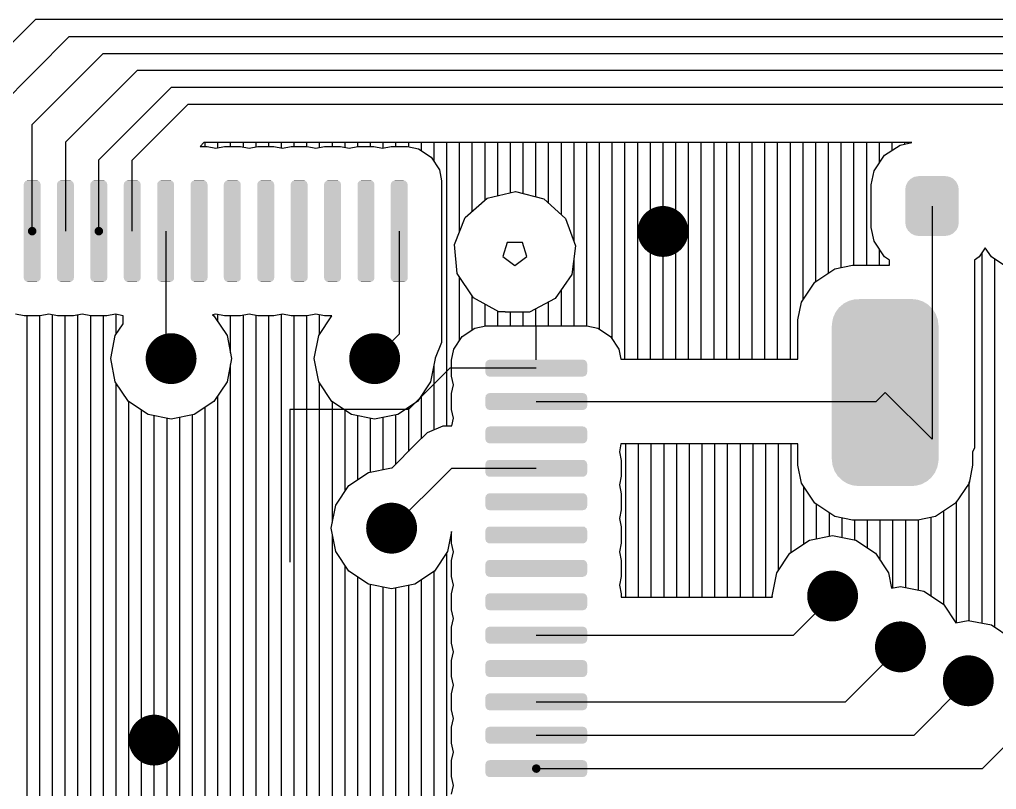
# Model space of a CAD drawing. Extents: x 295 to 953, y 10 to 290.
# Drawn here: x 569.3 to 593.44, y 133.78 to 152.81 of the extents above; entities that cross this region are included whole.
import ezdxf

# ---------------------------------------------------------------- set-up
doc = ezdxf.new("R2010")
doc.units = 0
doc.header["$LTSCALE"] = 5
doc.header["$MEASUREMENT"] = 0
doc.layers.get('0').update_dxf_attribs({"linetype": 'CONTINUOUS', "lineweight": 25})
doc.layers.add('DV-INT-A3_TOP', color=10, linetype='CONTINUOUS')

msp = doc.modelspace()

# ---------------------------------------------------------------- linework, layer by layer
for points, const_width in [([(584.889, 147.576, 1), (585.517, 147.576, 1)], 0.629), ([(569.564, 147.584, 1), (569.669, 147.584, 1)], 0.105), ([(571.211, 147.584, 1), (571.316, 147.584, 1)], 0.105), ([(572.735, 144.433, 1), (573.363, 144.433, 1)], 0.629), ([(577.764, 144.433, 1), (578.393, 144.433, 1)], 0.629), ([(578.183, 140.242, 1), (578.812, 140.242, 1)], 0.629), ([(589.08, 138.565, 1), (589.708, 138.565, 1)], 0.629), ([(590.756, 137.308, 1), (591.385, 137.308, 1)], 0.629), ([(592.432, 136.47, 1), (593.061, 136.47, 1)], 0.629), ([(572.316, 135.003, 1), (572.944, 135.003, 1)], 0.629), ([(582.02, 134.299, 1), (582.125, 134.299, 1)], 0.105)]:
    msp.add_lwpolyline(points, format="xyb", close=True, dxfattribs=dict(const_width=const_width))
for points in [[(591.437, 148.93), (591.519, 148.944), (592.273, 148.93), (592.181, 148.944)], [(591.519, 148.944), (591.519, 148.946), (592.181, 148.944), (592.181, 148.946)], [(569.407, 148.737), (569.417, 148.781), (569.826, 148.737), (569.813, 148.781)], [(569.407, 146.432), (569.407, 148.737), (569.826, 146.432), (569.826, 148.737)], [(569.417, 148.781), (569.427, 148.793), (569.813, 148.781), (569.81, 148.793)], [(569.427, 148.793), (569.456, 148.825), (569.81, 148.793), (569.773, 148.825)], [(569.456, 148.825), (569.478, 148.832), (569.773, 148.825), (569.766, 148.832)], [(569.478, 148.832), (569.512, 148.842), (569.766, 148.832), (569.721, 148.842)], [(570.229, 148.737), (570.238, 148.781), (570.648, 148.737), (570.635, 148.781)], [(570.229, 146.432), (570.229, 148.737), (570.648, 146.432), (570.648, 148.737)], [(570.238, 148.781), (570.249, 148.793), (570.635, 148.781), (570.631, 148.793)], [(570.249, 148.793), (570.277, 148.825), (570.631, 148.793), (570.595, 148.825)], [(570.277, 148.825), (570.3, 148.832), (570.595, 148.825), (570.587, 148.832)], [(570.3, 148.832), (570.333, 148.842), (570.587, 148.832), (570.543, 148.842)], [(571.054, 148.737), (571.064, 148.781), (571.473, 148.737), (571.46, 148.781)], [(571.054, 146.432), (571.054, 148.737), (571.473, 146.432), (571.473, 148.737)], [(571.064, 148.781), (571.075, 148.793), (571.46, 148.781), (571.457, 148.793)], [(571.075, 148.793), (571.103, 148.825), (571.457, 148.793), (571.42, 148.825)], [(571.103, 148.825), (571.125, 148.832), (571.42, 148.825), (571.413, 148.832)], [(571.125, 148.832), (571.159, 148.842), (571.413, 148.832), (571.368, 148.842)], [(571.88, 148.737), (571.89, 148.781), (572.299, 148.737), (572.286, 148.781)], [(571.88, 146.432), (571.88, 148.737), (572.299, 146.432), (572.299, 148.737)], [(571.89, 148.781), (571.9, 148.793), (572.286, 148.781), (572.282, 148.793)], [(571.9, 148.793), (571.928, 148.825), (572.282, 148.793), (572.246, 148.825)], [(571.928, 148.825), (571.951, 148.832), (572.246, 148.825), (572.238, 148.832)], [(571.951, 148.832), (571.985, 148.842), (572.238, 148.832), (572.194, 148.842)], [(572.705, 148.737), (572.715, 148.781), (573.124, 148.737), (573.112, 148.781)], [(572.705, 146.432), (572.705, 148.737), (573.124, 146.432), (573.124, 148.737)], [(572.715, 148.781), (572.726, 148.793), (573.112, 148.781), (573.108, 148.793)], [(572.726, 148.793), (572.754, 148.825), (573.108, 148.793), (573.072, 148.825)], [(572.754, 148.825), (572.777, 148.832), (573.072, 148.825), (573.064, 148.832)], [(572.777, 148.832), (572.81, 148.842), (573.064, 148.832), (573.02, 148.842)], [(573.531, 148.737), (573.541, 148.781), (573.95, 148.737), (573.937, 148.781)], [(573.531, 146.432), (573.531, 148.737), (573.95, 146.432), (573.95, 148.737)], [(573.541, 148.781), (573.551, 148.793), (573.937, 148.781), (573.934, 148.793)], [(573.551, 148.793), (573.579, 148.825), (573.934, 148.793), (573.897, 148.825)], [(573.579, 148.825), (573.602, 148.832), (573.897, 148.825), (573.89, 148.832)], [(573.602, 148.832), (573.636, 148.842), (573.89, 148.832), (573.845, 148.842)], [(574.352, 148.737), (574.362, 148.781), (574.772, 148.737), (574.759, 148.781)], [(574.352, 146.432), (574.352, 148.737), (574.772, 146.432), (574.772, 148.737)], [(574.362, 148.781), (574.373, 148.793), (574.759, 148.781), (574.755, 148.793)], [(574.373, 148.793), (574.401, 148.825), (574.755, 148.793), (574.719, 148.825)], [(574.401, 148.825), (574.424, 148.832), (574.719, 148.825), (574.711, 148.832)], [(574.424, 148.832), (574.457, 148.842), (574.711, 148.832), (574.667, 148.842)], [(575.178, 148.737), (575.188, 148.781), (575.597, 148.737), (575.584, 148.781)], [(575.178, 146.432), (575.178, 148.737), (575.597, 146.432), (575.597, 148.737)], [(575.188, 148.781), (575.198, 148.793), (575.584, 148.781), (575.581, 148.793)], [(575.198, 148.793), (575.227, 148.825), (575.581, 148.793), (575.544, 148.825)], [(575.227, 148.825), (575.249, 148.832), (575.544, 148.825), (575.537, 148.832)], [(575.249, 148.832), (575.283, 148.842), (575.537, 148.832), (575.492, 148.842)], [(576.004, 148.737), (576.013, 148.781), (576.423, 148.737), (576.41, 148.781)], [(576.004, 146.432), (576.004, 148.737), (576.423, 146.432), (576.423, 148.737)], [(576.013, 148.781), (576.024, 148.793), (576.41, 148.781), (576.406, 148.793)], [(576.024, 148.793), (576.052, 148.825), (576.406, 148.793), (576.37, 148.825)], [(576.052, 148.825), (576.075, 148.832), (576.37, 148.825), (576.362, 148.832)], [(576.075, 148.832), (576.108, 148.842), (576.362, 148.832), (576.318, 148.842)], [(576.829, 148.737), (576.839, 148.781), (577.248, 148.737), (577.236, 148.781)], [(576.829, 146.432), (576.829, 148.737), (577.248, 146.432), (577.248, 148.737)], [(576.839, 148.781), (576.85, 148.793), (577.236, 148.781), (577.232, 148.793)], [(576.85, 148.793), (576.878, 148.825), (577.232, 148.793), (577.195, 148.825)], [(576.878, 148.825), (576.901, 148.832), (577.195, 148.825), (577.188, 148.832)], [(576.901, 148.832), (576.934, 148.842), (577.188, 148.832), (577.144, 148.842)], [(577.655, 148.737), (577.665, 148.781), (578.074, 148.737), (578.061, 148.781)], [(577.655, 146.432), (577.655, 148.737), (578.074, 146.432), (578.074, 148.737)], [(577.665, 148.781), (577.675, 148.793), (578.061, 148.781), (578.058, 148.793)], [(577.675, 148.793), (577.703, 148.825), (578.058, 148.793), (578.021, 148.825)], [(577.703, 148.825), (577.726, 148.832), (578.021, 148.825), (578.013, 148.832)], [(577.726, 148.832), (577.76, 148.842), (578.013, 148.832), (577.969, 148.842)], [(578.476, 148.733), (578.486, 148.777), (578.895, 148.733), (578.883, 148.777)], [(578.476, 146.427), (578.476, 148.733), (578.895, 146.427), (578.895, 148.733)], [(578.486, 148.777), (578.497, 148.789), (578.883, 148.777), (578.879, 148.789)], [(578.497, 148.789), (578.525, 148.821), (578.879, 148.789), (578.843, 148.821)], [(578.525, 148.821), (578.548, 148.828), (578.843, 148.821), (578.835, 148.828)], [(578.548, 148.828), (578.581, 148.837), (578.835, 148.828), (578.791, 148.837)], [(591.19, 148.617), (591.204, 148.709), (592.51, 148.617), (592.494, 148.709)], [(591.204, 148.709), (591.209, 148.72), (592.494, 148.709), (592.492, 148.72)], [(591.209, 148.72), (591.25, 148.804), (592.492, 148.72), (592.448, 148.804)], [(591.25, 148.804), (591.259, 148.813), (592.448, 148.804), (592.443, 148.813)], [(591.259, 148.813), (591.323, 148.879), (592.443, 148.813), (592.375, 148.879)], [(591.323, 148.879), (591.336, 148.885), (592.375, 148.879), (592.368, 148.885)], [(591.336, 148.885), (591.415, 148.927), (592.368, 148.885), (592.28, 148.927)], [(591.415, 148.927), (591.437, 148.93), (592.28, 148.927), (592.273, 148.93)], [(591.19, 148.615), (591.19, 148.617), (592.51, 148.615), (592.51, 148.617)], [(591.19, 147.794), (591.19, 148.615), (592.51, 147.794), (592.51, 148.615)], [(591.19, 147.792), (591.19, 147.794), (592.51, 147.792), (592.51, 147.794)], [(591.205, 147.7), (591.19, 147.792), (592.496, 147.7), (592.51, 147.792)], [(591.207, 147.688), (591.205, 147.7), (592.491, 147.688), (592.496, 147.7)], [(591.251, 147.605), (591.207, 147.688), (592.45, 147.605), (592.491, 147.688)], [(591.256, 147.596), (591.251, 147.605), (592.441, 147.596), (592.45, 147.605)], [(591.325, 147.53), (591.256, 147.596), (592.377, 147.53), (592.441, 147.596)], [(591.332, 147.524), (591.325, 147.53), (592.364, 147.524), (592.377, 147.53)], [(591.419, 147.482), (591.332, 147.524), (592.284, 147.482), (592.364, 147.524)], [(591.427, 147.479), (591.419, 147.482), (592.263, 147.479), (592.284, 147.482)], [(591.519, 147.465), (591.427, 147.479), (592.181, 147.465), (592.263, 147.479)], [(591.519, 147.463), (591.519, 147.465), (592.181, 147.463), (592.181, 147.465)], [(569.42, 146.387), (569.407, 146.432), (569.816, 146.387), (569.826, 146.432)], [(569.423, 146.375), (569.42, 146.387), (569.806, 146.375), (569.816, 146.387)], [(569.46, 146.343), (569.423, 146.375), (569.778, 146.343), (569.806, 146.375)], [(569.468, 146.337), (569.46, 146.343), (569.755, 146.337), (569.778, 146.343)], [(569.512, 146.327), (569.468, 146.337), (569.721, 146.327), (569.755, 146.337)], [(570.241, 146.387), (570.229, 146.432), (570.638, 146.387), (570.648, 146.432)], [(570.245, 146.375), (570.241, 146.387), (570.627, 146.375), (570.638, 146.387)], [(570.281, 146.343), (570.245, 146.375), (570.599, 146.343), (570.627, 146.375)], [(570.289, 146.337), (570.281, 146.343), (570.576, 146.337), (570.599, 146.343)], [(570.333, 146.327), (570.289, 146.337), (570.543, 146.327), (570.576, 146.337)], [(571.067, 146.387), (571.054, 146.432), (571.463, 146.387), (571.473, 146.432)], [(571.071, 146.375), (571.067, 146.387), (571.453, 146.375), (571.463, 146.387)], [(571.107, 146.343), (571.071, 146.375), (571.425, 146.343), (571.453, 146.375)], [(571.115, 146.337), (571.107, 146.343), (571.402, 146.337), (571.425, 146.343)], [(571.159, 146.327), (571.115, 146.337), (571.368, 146.327), (571.402, 146.337)], [(571.893, 146.387), (571.88, 146.432), (572.289, 146.387), (572.299, 146.432)], [(571.896, 146.375), (571.893, 146.387), (572.278, 146.375), (572.289, 146.387)], [(571.933, 146.343), (571.896, 146.375), (572.25, 146.343), (572.278, 146.375)], [(571.94, 146.337), (571.933, 146.343), (572.228, 146.337), (572.25, 146.343)], [(571.985, 146.327), (571.94, 146.337), (572.194, 146.327), (572.228, 146.337)], [(572.718, 146.387), (572.705, 146.432), (573.115, 146.387), (573.124, 146.432)], [(572.722, 146.375), (572.718, 146.387), (573.104, 146.375), (573.115, 146.387)], [(572.758, 146.343), (572.722, 146.375), (573.076, 146.343), (573.104, 146.375)], [(572.766, 146.337), (572.758, 146.343), (573.053, 146.337), (573.076, 146.343)], [(572.81, 146.327), (572.766, 146.337), (573.02, 146.327), (573.053, 146.337)], [(573.544, 146.387), (573.531, 146.432), (573.94, 146.387), (573.95, 146.432)], [(573.547, 146.375), (573.544, 146.387), (573.93, 146.375), (573.94, 146.387)], [(573.584, 146.343), (573.547, 146.375), (573.902, 146.343), (573.93, 146.375)], [(573.592, 146.337), (573.584, 146.343), (573.879, 146.337), (573.902, 146.343)], [(573.636, 146.327), (573.592, 146.337), (573.845, 146.327), (573.879, 146.337)], [(574.365, 146.387), (574.352, 146.432), (574.762, 146.387), (574.772, 146.432)], [(574.369, 146.375), (574.365, 146.387), (574.751, 146.375), (574.762, 146.387)], [(574.405, 146.343), (574.369, 146.375), (574.723, 146.343), (574.751, 146.375)], [(574.413, 146.337), (574.405, 146.343), (574.7, 146.337), (574.723, 146.343)], [(574.457, 146.327), (574.413, 146.337), (574.667, 146.327), (574.7, 146.337)], [(575.191, 146.387), (575.178, 146.432), (575.587, 146.387), (575.597, 146.432)], [(575.195, 146.375), (575.191, 146.387), (575.577, 146.375), (575.587, 146.387)], [(575.231, 146.343), (575.195, 146.375), (575.549, 146.343), (575.577, 146.375)], [(575.239, 146.337), (575.231, 146.343), (575.526, 146.337), (575.549, 146.343)], [(575.283, 146.327), (575.239, 146.337), (575.492, 146.327), (575.526, 146.337)], [(576.017, 146.387), (576.004, 146.432), (576.413, 146.387), (576.423, 146.432)], [(576.02, 146.375), (576.017, 146.387), (576.402, 146.375), (576.413, 146.387)], [(576.057, 146.343), (576.02, 146.375), (576.374, 146.343), (576.402, 146.375)], [(576.064, 146.337), (576.057, 146.343), (576.352, 146.337), (576.374, 146.343)], [(576.108, 146.327), (576.064, 146.337), (576.318, 146.327), (576.352, 146.337)], [(576.842, 146.387), (576.829, 146.432), (577.239, 146.387), (577.248, 146.432)], [(576.846, 146.375), (576.842, 146.387), (577.228, 146.375), (577.239, 146.387)], [(576.882, 146.343), (576.846, 146.375), (577.2, 146.343), (577.228, 146.375)], [(576.89, 146.337), (576.882, 146.343), (577.177, 146.337), (577.2, 146.343)], [(576.934, 146.327), (576.89, 146.337), (577.144, 146.327), (577.177, 146.337)], [(577.668, 146.387), (577.655, 146.432), (578.064, 146.387), (578.074, 146.432)], [(577.671, 146.375), (577.668, 146.387), (578.054, 146.375), (578.064, 146.387)], [(577.708, 146.343), (577.671, 146.375), (578.026, 146.343), (578.054, 146.375)], [(577.716, 146.337), (577.708, 146.343), (578.003, 146.337), (578.026, 146.343)], [(577.76, 146.327), (577.716, 146.337), (577.969, 146.327), (578.003, 146.337)], [(578.489, 146.383), (578.476, 146.427), (578.886, 146.383), (578.895, 146.427)], [(578.493, 146.371), (578.489, 146.383), (578.875, 146.371), (578.886, 146.383)], [(578.529, 146.339), (578.493, 146.371), (578.847, 146.339), (578.875, 146.371)], [(578.537, 146.332), (578.529, 146.339), (578.824, 146.332), (578.847, 146.339)], [(578.581, 146.323), (578.537, 146.332), (578.791, 146.323), (578.824, 146.332)], [(589.664, 145.792), (589.76, 145.842), (591.715, 145.792), (591.634, 145.842)], [(589.76, 145.842), (589.796, 145.861), (591.634, 145.842), (591.579, 145.861)], [(589.796, 145.861), (589.907, 145.89), (591.579, 145.861), (591.494, 145.89)], [(589.907, 145.89), (589.939, 145.899), (591.494, 145.89), (591.411, 145.899)], [(589.939, 145.899), (590.088, 145.904), (591.411, 145.899), (591.365, 145.904)], [(591.3, 145.904), (591.346, 145.906), (591.365, 145.904), (591.346, 145.906)], [(589.445, 145.533), (589.463, 145.575), (591.945, 145.533), (591.919, 145.575)], [(589.463, 145.575), (589.525, 145.659), (591.919, 145.575), (591.866, 145.659)], [(589.525, 145.659), (589.552, 145.695), (591.866, 145.659), (591.83, 145.695)], [(589.552, 145.695), (589.631, 145.763), (591.83, 145.695), (591.76, 145.763)], [(589.631, 145.763), (589.664, 145.792), (591.76, 145.763), (591.715, 145.792)], [(589.377, 145.293), (589.396, 145.393), (592.006, 145.293), (591.994, 145.393)], [(589.396, 145.393), (589.404, 145.439), (591.994, 145.393), (591.978, 145.439)], [(589.404, 145.439), (589.445, 145.533), (591.978, 145.439), (591.945, 145.533)], [(589.373, 141.945), (589.373, 145.244), (592.013, 141.945), (592.013, 145.244)], [(589.375, 145.246), (589.377, 145.293), (592.011, 145.246), (592.006, 145.293)], [(589.375, 145.244), (589.375, 145.246), (592.011, 145.244), (592.011, 145.246)], [(580.815, 144.303), (580.825, 144.347), (583.33, 144.303), (583.317, 144.347)], [(580.825, 144.347), (580.835, 144.359), (583.317, 144.347), (583.313, 144.359)], [(580.835, 144.359), (580.863, 144.391), (583.313, 144.359), (583.277, 144.391)], [(580.863, 144.391), (580.886, 144.398), (583.277, 144.391), (583.269, 144.398)], [(580.886, 144.398), (580.92, 144.407), (583.269, 144.398), (583.225, 144.407)], [(580.815, 144.093), (580.815, 144.303), (583.33, 144.093), (583.33, 144.303)], [(580.828, 144.049), (580.815, 144.093), (583.32, 144.049), (583.33, 144.093)], [(580.831, 144.037), (580.828, 144.049), (583.309, 144.037), (583.32, 144.049)], [(580.868, 144.005), (580.831, 144.037), (583.281, 144.005), (583.309, 144.037)], [(580.876, 143.998), (580.868, 144.005), (583.258, 143.998), (583.281, 144.005)], [(580.92, 143.988), (580.876, 143.998), (583.225, 143.988), (583.258, 143.998)], [(580.815, 143.477), (580.825, 143.521), (583.33, 143.477), (583.317, 143.521)], [(580.815, 143.267), (580.815, 143.477), (583.33, 143.267), (583.33, 143.477)], [(580.825, 143.521), (580.835, 143.533), (583.317, 143.521), (583.313, 143.533)], [(580.835, 143.533), (580.863, 143.565), (583.313, 143.533), (583.277, 143.565)], [(580.863, 143.565), (580.886, 143.572), (583.277, 143.565), (583.269, 143.572)], [(580.886, 143.572), (580.92, 143.582), (583.269, 143.572), (583.225, 143.582)], [(580.828, 143.223), (580.815, 143.267), (583.32, 143.223), (583.33, 143.267)], [(580.831, 143.211), (580.828, 143.223), (583.309, 143.211), (583.32, 143.223)], [(580.868, 143.179), (580.831, 143.211), (583.281, 143.179), (583.309, 143.211)], [(580.876, 143.172), (580.868, 143.179), (583.258, 143.172), (583.281, 143.179)], [(580.92, 143.163), (580.876, 143.172), (583.225, 143.163), (583.258, 143.172)], [(580.815, 142.651), (580.825, 142.696), (583.33, 142.651), (583.317, 142.696)], [(580.825, 142.696), (580.835, 142.708), (583.317, 142.696), (583.313, 142.708)], [(580.835, 142.708), (580.863, 142.74), (583.313, 142.708), (583.277, 142.74)], [(580.863, 142.74), (580.886, 142.746), (583.277, 142.74), (583.269, 142.746)], [(580.886, 142.746), (580.92, 142.756), (583.269, 142.746), (583.225, 142.756)], [(580.815, 142.442), (580.815, 142.651), (583.33, 142.442), (583.33, 142.651)], [(580.828, 142.398), (580.815, 142.442), (583.32, 142.398), (583.33, 142.442)], [(580.831, 142.386), (580.828, 142.398), (583.309, 142.386), (583.32, 142.398)], [(580.868, 142.354), (580.831, 142.386), (583.281, 142.354), (583.309, 142.386)], [(580.876, 142.347), (580.868, 142.354), (583.258, 142.347), (583.281, 142.354)], [(580.92, 142.337), (580.876, 142.347), (583.225, 142.337), (583.258, 142.347)], [(589.375, 141.943), (589.375, 141.945), (592.011, 141.943), (592.011, 141.945)], [(589.38, 141.896), (589.375, 141.943), (592.01, 141.896), (592.011, 141.943)], [(580.815, 141.826), (580.825, 141.87), (583.33, 141.826), (583.317, 141.87)], [(580.815, 141.616), (580.815, 141.826), (583.33, 141.616), (583.33, 141.826)], [(580.825, 141.87), (580.835, 141.882), (583.317, 141.87), (583.313, 141.882)], [(580.835, 141.882), (580.863, 141.914), (583.313, 141.882), (583.277, 141.914)], [(580.863, 141.914), (580.886, 141.921), (583.277, 141.914), (583.269, 141.921)], [(580.886, 141.921), (580.92, 141.931), (583.269, 141.921), (583.225, 141.931)], [(589.392, 141.796), (589.38, 141.896), (591.991, 141.796), (592.01, 141.896)], [(589.408, 141.75), (589.392, 141.796), (591.982, 141.75), (591.991, 141.796)], [(589.441, 141.655), (589.408, 141.75), (591.941, 141.655), (591.982, 141.75)], [(580.828, 141.572), (580.815, 141.616), (583.32, 141.572), (583.33, 141.616)], [(580.831, 141.56), (580.828, 141.572), (583.309, 141.56), (583.32, 141.572)], [(580.868, 141.528), (580.831, 141.56), (583.281, 141.528), (583.309, 141.56)], [(580.876, 141.521), (580.868, 141.528), (583.258, 141.521), (583.281, 141.528)], [(580.92, 141.511), (580.876, 141.521), (583.225, 141.511), (583.258, 141.521)], [(589.468, 141.613), (589.441, 141.655), (591.923, 141.613), (591.941, 141.655)], [(589.52, 141.53), (589.468, 141.613), (591.861, 141.53), (591.923, 141.613)], [(589.557, 141.494), (589.52, 141.53), (591.835, 141.494), (591.861, 141.53)], [(589.626, 141.425), (589.557, 141.494), (591.755, 141.425), (591.835, 141.494)], [(589.671, 141.397), (589.626, 141.425), (591.722, 141.397), (591.755, 141.425)], [(589.752, 141.347), (589.671, 141.397), (591.626, 141.347), (591.722, 141.397)], [(589.807, 141.328), (589.752, 141.347), (591.591, 141.328), (591.626, 141.347)], [(589.893, 141.299), (589.807, 141.328), (591.48, 141.299), (591.591, 141.328)], [(589.974, 141.29), (589.893, 141.299), (591.447, 141.29), (591.48, 141.299)], [(590.021, 141.285), (589.974, 141.29), (591.299, 141.285), (591.447, 141.29)], [(590.04, 141.283), (590.021, 141.285), (590.04, 141.283), (590.088, 141.285)], [(580.815, 141), (580.825, 141.044), (583.33, 141), (583.317, 141.044)], [(580.815, 140.791), (580.815, 141), (583.33, 140.791), (583.33, 141)], [(580.825, 141.044), (580.835, 141.056), (583.317, 141.044), (583.313, 141.056)], [(580.835, 141.056), (580.863, 141.088), (583.313, 141.056), (583.277, 141.088)], [(580.863, 141.088), (580.886, 141.095), (583.277, 141.088), (583.269, 141.095)], [(580.886, 141.095), (580.92, 141.105), (583.269, 141.095), (583.225, 141.105)], [(580.828, 140.746), (580.815, 140.791), (583.32, 140.746), (583.33, 140.791)], [(580.831, 140.734), (580.828, 140.746), (583.309, 140.734), (583.32, 140.746)], [(580.868, 140.702), (580.831, 140.734), (583.281, 140.702), (583.309, 140.734)], [(580.876, 140.696), (580.868, 140.702), (583.258, 140.696), (583.281, 140.702)], [(580.92, 140.686), (580.876, 140.696), (583.225, 140.686), (583.258, 140.696)], [(580.835, 140.235), (580.863, 140.267), (583.313, 140.235), (583.277, 140.267)], [(580.863, 140.267), (580.886, 140.274), (583.277, 140.267), (583.269, 140.274)], [(580.886, 140.274), (580.92, 140.283), (583.269, 140.274), (583.225, 140.283)], [(580.815, 140.179), (580.825, 140.223), (583.33, 140.179), (583.317, 140.223)], [(580.815, 139.969), (580.815, 140.179), (583.33, 139.969), (583.33, 140.179)], [(580.825, 140.223), (580.835, 140.235), (583.317, 140.223), (583.313, 140.235)], [(580.828, 139.925), (580.815, 139.969), (583.32, 139.925), (583.33, 139.969)], [(580.831, 139.913), (580.828, 139.925), (583.309, 139.913), (583.32, 139.925)], [(580.868, 139.881), (580.831, 139.913), (583.281, 139.881), (583.309, 139.913)], [(580.876, 139.874), (580.868, 139.881), (583.258, 139.874), (583.281, 139.881)], [(580.92, 139.864), (580.876, 139.874), (583.225, 139.864), (583.258, 139.874)], [(580.815, 139.353), (580.825, 139.397), (583.33, 139.353), (583.317, 139.397)], [(580.815, 139.144), (580.815, 139.353), (583.33, 139.144), (583.33, 139.353)], [(580.825, 139.397), (580.835, 139.409), (583.317, 139.397), (583.313, 139.409)], [(580.835, 139.409), (580.863, 139.441), (583.313, 139.409), (583.277, 139.441)], [(580.863, 139.441), (580.886, 139.448), (583.277, 139.441), (583.269, 139.448)], [(580.886, 139.448), (580.92, 139.458), (583.269, 139.448), (583.225, 139.458)], [(580.828, 139.099), (580.815, 139.144), (583.32, 139.099), (583.33, 139.144)], [(580.831, 139.087), (580.828, 139.099), (583.309, 139.087), (583.32, 139.099)], [(580.868, 139.055), (580.831, 139.087), (583.281, 139.055), (583.309, 139.087)], [(580.876, 139.049), (580.868, 139.055), (583.258, 139.049), (583.281, 139.055)], [(580.92, 139.039), (580.876, 139.049), (583.225, 139.039), (583.258, 139.049)], [(580.815, 138.527), (580.825, 138.572), (583.33, 138.527), (583.317, 138.572)], [(580.825, 138.572), (580.835, 138.584), (583.317, 138.572), (583.313, 138.584)], [(580.835, 138.584), (580.863, 138.616), (583.313, 138.584), (583.277, 138.616)], [(580.863, 138.616), (580.886, 138.622), (583.277, 138.616), (583.269, 138.622)], [(580.886, 138.622), (580.92, 138.632), (583.269, 138.622), (583.225, 138.632)], [(580.815, 138.318), (580.815, 138.527), (583.33, 138.318), (583.33, 138.527)], [(580.828, 138.274), (580.815, 138.318), (583.32, 138.274), (583.33, 138.318)], [(580.831, 138.262), (580.828, 138.274), (583.309, 138.262), (583.32, 138.274)], [(580.868, 138.23), (580.831, 138.262), (583.281, 138.23), (583.309, 138.262)], [(580.876, 138.223), (580.868, 138.23), (583.258, 138.223), (583.281, 138.23)], [(580.92, 138.213), (580.876, 138.223), (583.225, 138.213), (583.258, 138.223)], [(580.815, 137.702), (580.825, 137.746), (583.33, 137.702), (583.317, 137.746)], [(580.815, 137.492), (580.815, 137.702), (583.33, 137.492), (583.33, 137.702)], [(580.825, 137.746), (580.835, 137.758), (583.317, 137.746), (583.313, 137.758)], [(580.835, 137.758), (580.863, 137.79), (583.313, 137.758), (583.277, 137.79)], [(580.863, 137.79), (580.886, 137.797), (583.277, 137.79), (583.269, 137.797)], [(580.886, 137.797), (580.92, 137.807), (583.269, 137.797), (583.225, 137.807)], [(580.828, 137.448), (580.815, 137.492), (583.32, 137.448), (583.33, 137.492)], [(580.831, 137.436), (580.828, 137.448), (583.309, 137.436), (583.32, 137.448)], [(580.868, 137.404), (580.831, 137.436), (583.281, 137.404), (583.309, 137.436)], [(580.876, 137.397), (580.868, 137.404), (583.258, 137.397), (583.281, 137.404)], [(580.92, 137.388), (580.876, 137.397), (583.225, 137.388), (583.258, 137.397)], [(580.815, 136.876), (580.825, 136.92), (583.33, 136.876), (583.317, 136.92)], [(580.815, 136.667), (580.815, 136.876), (583.33, 136.667), (583.33, 136.876)], [(580.825, 136.92), (580.835, 136.933), (583.317, 136.92), (583.313, 136.933)], [(580.835, 136.933), (580.863, 136.965), (583.313, 136.933), (583.277, 136.965)], [(580.863, 136.965), (580.886, 136.971), (583.277, 136.965), (583.269, 136.971)], [(580.886, 136.971), (580.92, 136.981), (583.269, 136.971), (583.225, 136.981)], [(580.828, 136.622), (580.815, 136.667), (583.32, 136.622), (583.33, 136.667)], [(580.831, 136.61), (580.828, 136.622), (583.309, 136.61), (583.32, 136.622)], [(580.868, 136.578), (580.831, 136.61), (583.281, 136.578), (583.309, 136.61)], [(580.876, 136.572), (580.868, 136.578), (583.258, 136.572), (583.281, 136.578)], [(580.92, 136.562), (580.876, 136.572), (583.225, 136.562), (583.258, 136.572)], [(580.835, 136.111), (580.863, 136.143), (583.313, 136.111), (583.277, 136.143)], [(580.863, 136.143), (580.886, 136.15), (583.277, 136.143), (583.269, 136.15)], [(580.886, 136.15), (580.92, 136.16), (583.269, 136.15), (583.225, 136.16)], [(580.815, 136.055), (580.825, 136.099), (583.33, 136.055), (583.317, 136.099)], [(580.815, 135.845), (580.815, 136.055), (583.33, 135.845), (583.33, 136.055)], [(580.825, 136.099), (580.835, 136.111), (583.317, 136.099), (583.313, 136.111)], [(580.828, 135.801), (580.815, 135.845), (583.32, 135.801), (583.33, 135.845)], [(580.831, 135.789), (580.828, 135.801), (583.309, 135.789), (583.32, 135.801)], [(580.868, 135.757), (580.831, 135.789), (583.281, 135.757), (583.309, 135.789)], [(580.876, 135.75), (580.868, 135.757), (583.258, 135.75), (583.281, 135.757)], [(580.92, 135.74), (580.876, 135.75), (583.225, 135.74), (583.258, 135.75)], [(580.815, 135.229), (580.825, 135.273), (583.33, 135.229), (583.317, 135.273)], [(580.815, 135.02), (580.815, 135.229), (583.33, 135.02), (583.33, 135.229)], [(580.825, 135.273), (580.835, 135.285), (583.317, 135.273), (583.313, 135.285)], [(580.835, 135.285), (580.863, 135.317), (583.313, 135.285), (583.277, 135.317)], [(580.863, 135.317), (580.886, 135.324), (583.277, 135.317), (583.269, 135.324)], [(580.886, 135.324), (580.92, 135.334), (583.269, 135.324), (583.225, 135.334)], [(580.828, 134.975), (580.815, 135.02), (583.32, 134.975), (583.33, 135.02)], [(580.831, 134.963), (580.828, 134.975), (583.309, 134.963), (583.32, 134.975)], [(580.868, 134.931), (580.831, 134.963), (583.281, 134.931), (583.309, 134.963)], [(580.876, 134.925), (580.868, 134.931), (583.258, 134.925), (583.281, 134.931)], [(580.92, 134.915), (580.876, 134.925), (583.225, 134.915), (583.258, 134.925)], [(580.825, 134.448), (580.835, 134.46), (583.317, 134.448), (583.313, 134.46)], [(580.835, 134.46), (580.863, 134.492), (583.313, 134.46), (583.277, 134.492)], [(580.863, 134.492), (580.886, 134.498), (583.277, 134.492), (583.269, 134.498)], [(580.886, 134.498), (580.92, 134.508), (583.269, 134.498), (583.225, 134.508)], [(580.815, 134.404), (580.825, 134.448), (583.33, 134.404), (583.317, 134.448)], [(580.815, 134.194), (580.815, 134.404), (583.33, 134.194), (583.33, 134.404)], [(580.828, 134.15), (580.815, 134.194), (583.32, 134.15), (583.33, 134.194)], [(580.831, 134.138), (580.828, 134.15), (583.309, 134.138), (583.32, 134.15)], [(580.868, 134.106), (580.831, 134.138), (583.281, 134.106), (583.309, 134.138)], [(580.876, 134.099), (580.868, 134.106), (583.258, 134.099), (583.281, 134.106)], [(580.92, 134.089), (580.876, 134.099), (583.225, 134.089), (583.258, 134.099)]]:
    msp.add_solid(points)
at = {"layer": 'DV-INT-A3_TOP', "color": 7}
for p, q in [((569.696, 152.815), (567.965, 151.079)), ((604.901, 152.815), (569.696, 152.815)), ((568.791, 150.648), (570.534, 152.395)), ((570.534, 152.395), (605.32, 152.395)), ((569.617, 150.216), (571.373, 151.976)), ((571.373, 151.976), (605.739, 151.976)), ((572.211, 151.557), (570.438, 149.78)), ((606.158, 151.557), (572.211, 151.557)), ((571.264, 149.349), (573.049, 151.138)), ((607.834, 151.138), (573.049, 151.138)), ((572.089, 149.336), (573.468, 150.719)), ((573.468, 150.719), (609.511, 150.719)), ((569.617, 147.584), (569.617, 150.216)), ((570.438, 149.78), (570.438, 147.584)), ((573.862, 149.776), (573.766, 149.68)), ((573.766, 149.68), (573.938, 149.68)), ((591.355, 149.776), (573.862, 149.776)), ((573.891, 149.68), (573.891, 149.776)), ((573.938, 149.68), (574.151, 149.634)), ((574.151, 149.634), (574.365, 149.68)), ((574.206, 149.646), (574.206, 149.776)), ((574.365, 149.68), (574.763, 149.68)), ((574.52, 149.68), (574.52, 149.776)), ((574.763, 149.68), (574.977, 149.634)), ((574.834, 149.663), (574.834, 149.776)), ((574.977, 149.634), (575.191, 149.68)), ((575.149, 149.667), (575.149, 149.776)), ((575.191, 149.68), (575.585, 149.68)), ((575.463, 149.68), (575.463, 149.776)), ((575.585, 149.68), (575.803, 149.634)), ((575.777, 149.642), (575.777, 149.776)), ((575.803, 149.634), (576.016, 149.68)), ((576.016, 149.68), (576.41, 149.68)), ((576.092, 149.68), (576.092, 149.776)), ((576.406, 149.68), (576.406, 149.776)), ((576.41, 149.68), (576.624, 149.634)), ((576.624, 149.634), (576.842, 149.68)), ((576.72, 149.655), (576.72, 149.776)), ((576.842, 149.68), (577.236, 149.68)), ((577.035, 149.68), (577.035, 149.776)), ((577.236, 149.68), (577.45, 149.634)), ((577.349, 149.655), (577.349, 149.776)), ((577.45, 149.634), (577.663, 149.68)), ((577.663, 149.676), (577.663, 149.776)), ((577.663, 149.68), (578.061, 149.68)), ((577.978, 149.68), (577.978, 149.776)), ((578.061, 149.68), (578.275, 149.634)), ((578.275, 149.634), (578.489, 149.676)), ((578.292, 149.638), (578.292, 149.776)), ((578.489, 149.676), (578.887, 149.676)), ((578.606, 149.676), (578.606, 149.776)), ((578.887, 149.676), (579.16, 149.621)), ((578.921, 149.671), (578.921, 149.776)), ((579.235, 149.575), (579.235, 149.776)), ((579.549, 149.303), (579.549, 149.776)), ((579.864, 142.769), (579.864, 149.776)), ((580.178, 147.584), (580.178, 149.776)), ((580.492, 148.079), (580.492, 149.776)), ((580.807, 148.351), (580.807, 149.776)), ((581.121, 148.456), (581.121, 149.776)), ((581.435, 148.531), (581.435, 149.776)), ((581.75, 148.51), (581.75, 149.776)), ((582.064, 148.431), (582.064, 149.776)), ((582.378, 148.276), (582.378, 149.776)), ((582.693, 147.991), (582.693, 149.776)), ((583.007, 147.329), (583.007, 149.776)), ((583.321, 145.246), (583.321, 149.776)), ((583.636, 145.162), (583.636, 149.776)), ((583.95, 144.919), (583.95, 149.776)), ((584.264, 144.42), (584.264, 149.776)), ((584.578, 144.42), (584.578, 149.776)), ((584.893, 144.42), (584.893, 149.776)), ((585.207, 144.42), (585.207, 149.776)), ((585.521, 144.42), (585.521, 149.776)), ((585.836, 144.42), (585.836, 149.776)), ((586.15, 144.42), (586.15, 149.776)), ((586.464, 144.42), (586.464, 149.776)), ((586.779, 144.42), (586.779, 149.776)), ((587.093, 144.42), (587.093, 149.776)), ((587.407, 144.42), (587.407, 149.776)), ((587.722, 144.42), (587.722, 149.776)), ((588.036, 144.42), (588.036, 149.776)), ((588.35, 144.42), (588.35, 149.776)), ((588.665, 145.887), (588.665, 149.776)), ((588.979, 146.339), (588.979, 149.776)), ((589.293, 146.549), (589.293, 149.776)), ((589.608, 146.683), (589.608, 149.776)), ((589.922, 146.742), (589.922, 149.776)), ((590.236, 146.742), (590.236, 149.776)), ((590.551, 149.265), (590.551, 149.776)), ((590.676, 149.458), (591.062, 149.713)), ((590.865, 149.583), (590.865, 149.776)), ((591.062, 149.713), (591.355, 149.776)), ((591.179, 149.738), (591.179, 149.776)), ((579.16, 149.621), (579.474, 149.416)), ((579.474, 149.416), (579.679, 149.101)), ((590.417, 149.072), (590.676, 149.458)), ((571.264, 147.584), (571.264, 149.349)), ((572.089, 147.584), (572.089, 149.336)), ((579.679, 149.101), (579.734, 148.829)), ((590.349, 148.728), (590.417, 149.072)), ((579.734, 148.829), (579.734, 144.831)), ((590.349, 147.676), (590.349, 148.728)), ((580.857, 148.397), (581.557, 148.561)), ((581.557, 148.561), (582.257, 148.38)), ((580.312, 147.924), (580.857, 148.397)), ((582.257, 148.38), (582.793, 147.899)), ((591.85, 148.204), (591.85, 142.438)), ((580.048, 147.257), (580.312, 147.924)), ((582.793, 147.899), (583.045, 147.224)), ((572.915, 147.584), (572.915, 144.567)), ((578.686, 147.58), (578.686, 145.036)), ((590.417, 147.333), (590.349, 147.676)), ((580.119, 146.541), (580.048, 147.257)), ((581.356, 147.303), (581.242, 146.956)), ((581.729, 147.303), (581.356, 147.303)), ((581.842, 146.956), (581.729, 147.303)), ((590.676, 146.947), (590.417, 147.333)), ((583.045, 147.224), (582.952, 146.511)), ((590.551, 146.742), (590.551, 147.14)), ((593.166, 147.169), (593.019, 146.947)), ((593.086, 137.895), (593.086, 147.044)), ((593.317, 146.947), (593.166, 147.169)), ((581.242, 146.956), (581.544, 146.738)), ((581.544, 146.738), (581.842, 146.956)), ((583.007, 145.246), (583.007, 146.922)), ((590.802, 146.863), (590.676, 146.947)), ((590.802, 146.742), (590.802, 146.863)), ((593.019, 146.947), (592.898, 146.863)), ((592.898, 146.863), (592.898, 142.228)), ((593.702, 146.692), (593.317, 146.947)), ((593.401, 137.798), (593.401, 146.893)), ((580.522, 145.937), (580.119, 146.541)), ((588.954, 146.323), (589.448, 146.654)), ((589.448, 146.654), (589.884, 146.742)), ((589.884, 146.742), (590.802, 146.742)), ((580.178, 144.881), (580.178, 146.457)), ((582.952, 146.511), (582.542, 145.916)), ((588.623, 145.828), (588.954, 146.323)), ((582.693, 145.246), (582.693, 146.134)), ((580.492, 145.145), (580.492, 145.983)), ((581.15, 145.593), (580.522, 145.937)), ((582.542, 145.916), (581.905, 145.585)), ((582.378, 145.246), (582.378, 145.832)), ((588.535, 145.388), (588.623, 145.828)), ((580.807, 145.237), (580.807, 145.782)), ((581.121, 145.246), (581.121, 145.61)), ((581.301, 145.589), (581.15, 145.593)), ((581.314, 145.585), (581.301, 145.589)), ((581.905, 145.585), (581.314, 145.585)), ((581.435, 145.246), (581.435, 145.585)), ((581.75, 145.246), (581.75, 145.585)), ((582.064, 145.246), (582.064, 145.669)), ((569.415, 145.489), (569.202, 145.531)), ((569.814, 145.489), (569.415, 145.489)), ((569.491, 114.039), (569.491, 145.489)), ((569.805, 114.039), (569.805, 145.489)), ((570.027, 145.531), (569.814, 145.489)), ((570.241, 145.489), (570.027, 145.531)), ((570.12, 114.014), (570.12, 145.51)), ((570.639, 145.489), (570.241, 145.489)), ((570.434, 114.039), (570.434, 145.489)), ((570.853, 145.531), (570.639, 145.489)), ((570.748, 114.014), (570.748, 145.51)), ((571.067, 145.489), (570.853, 145.531)), ((571.063, 114.035), (571.063, 145.489)), ((571.461, 145.489), (571.067, 145.489)), ((571.377, 114.039), (571.377, 145.489)), ((571.679, 145.531), (571.461, 145.489)), ((571.867, 145.493), (571.679, 145.531)), ((571.691, 145.032), (571.691, 145.526)), ((571.867, 145.296), (571.867, 145.493)), ((574.151, 145.531), (574.072, 145.514)), ((574.072, 145.514), (574.109, 145.489)), ((574.109, 145.489), (574.432, 145.003)), ((574.365, 145.489), (574.151, 145.531)), ((574.206, 145.346), (574.206, 145.518)), ((574.763, 145.489), (574.365, 145.489)), ((574.52, 144.575), (574.52, 145.489)), ((574.977, 145.531), (574.763, 145.489)), ((574.834, 114.023), (574.834, 145.501)), ((575.191, 145.489), (574.977, 145.531)), ((575.149, 114.027), (575.149, 145.497)), ((575.585, 145.489), (575.191, 145.489)), ((575.463, 114.039), (575.463, 145.489)), ((575.803, 145.531), (575.585, 145.489)), ((575.777, 114.002), (575.777, 145.522)), ((576.016, 145.489), (575.803, 145.531)), ((576.41, 145.489), (576.016, 145.489)), ((576.092, 114.039), (576.092, 145.489)), ((576.406, 114.039), (576.406, 145.489)), ((576.624, 145.531), (576.41, 145.489)), ((576.842, 145.489), (576.624, 145.531)), ((576.699, 145.003), (577.022, 145.489)), ((576.72, 145.032), (576.72, 145.51)), ((577.022, 145.489), (576.842, 145.489)), ((588.535, 144.42), (588.535, 145.388)), ((571.67, 145.003), (571.867, 145.296)), ((580.241, 144.982), (580.555, 145.187)), ((580.555, 145.187), (580.828, 145.246)), ((580.828, 145.246), (583.321, 145.246)), ((582.072, 144.407), (582.072, 145.246)), ((583.321, 145.246), (583.594, 145.187)), ((583.594, 145.187), (583.908, 144.982)), ((571.557, 144.433), (571.67, 145.003)), ((574.432, 145.003), (574.545, 144.433)), ((576.586, 144.433), (576.699, 145.003)), ((578.686, 145.036), (578.078, 144.433)), ((579.734, 144.831), (579.574, 144.445)), ((580.031, 144.667), (580.241, 144.982)), ((583.908, 144.982), (584.113, 144.667)), ((579.977, 144.395), (580.031, 144.667)), ((584.113, 144.667), (584.164, 144.42)), ((571.67, 143.858), (571.557, 144.433)), ((572.915, 144.567), (573.049, 144.433)), ((574.545, 144.433), (574.432, 143.858)), ((576.699, 143.858), (576.586, 144.433)), ((579.574, 144.433), (579.461, 143.858)), ((579.574, 144.445), (579.574, 144.441)), ((579.574, 144.441), (579.574, 144.433)), ((579.977, 143.997), (579.977, 144.395)), ((584.164, 144.42), (588.535, 144.42)), ((574.52, 114.039), (574.52, 144.286)), ((579.939, 144.198), (578.916, 143.175)), ((579.549, 142.677), (579.549, 144.286)), ((582.072, 144.198), (579.939, 144.198)), ((581.863, 144.198), (579.977, 144.198)), ((580.023, 143.783), (579.977, 143.997)), ((571.993, 143.372), (571.67, 143.858)), ((571.691, 113.998), (571.691, 143.829)), ((574.432, 143.858), (574.109, 143.372)), ((577.022, 143.372), (576.699, 143.858)), ((576.72, 114.014), (576.72, 143.829)), ((579.461, 143.858), (579.139, 143.372)), ((579.977, 143.569), (580.023, 143.783)), ((574.206, 114.006), (574.206, 143.515)), ((579.235, 142.454), (579.235, 143.515)), ((579.977, 143.175), (579.977, 143.569)), ((590.471, 143.372), (590.693, 143.594)), ((591.85, 142.438), (590.693, 143.594)), ((572.479, 143.05), (571.993, 143.372)), ((572.005, 114.039), (572.005, 143.368)), ((572.32, 114.031), (572.32, 143.154)), ((574.109, 143.372), (573.623, 143.05)), ((573.891, 114.039), (573.891, 143.226)), ((578.916, 143.175), (575.983, 143.175)), ((575.983, 143.175), (575.983, 139.403)), ((577.508, 143.05), (577.022, 143.372)), ((577.035, 140.384), (577.035, 143.368)), ((577.349, 141.155), (577.349, 143.154)), ((579.139, 143.372), (578.652, 143.05)), ((578.921, 142.14), (578.921, 143.226)), ((580.023, 142.957), (579.977, 143.175)), ((582.072, 143.372), (590.471, 143.372)), ((573.049, 142.936), (572.479, 143.05)), ((572.634, 114.018), (572.634, 143.02)), ((572.948, 114.039), (572.948, 142.957)), ((573.623, 143.05), (573.049, 142.936)), ((573.263, 114.006), (573.263, 142.978)), ((573.577, 114.039), (573.577, 143.041)), ((578.078, 142.936), (577.508, 143.05)), ((577.663, 141.444), (577.663, 143.02)), ((577.978, 141.629), (577.978, 142.957)), ((578.652, 143.05), (578.078, 142.936)), ((578.292, 141.692), (578.292, 142.978)), ((578.606, 141.826), (578.606, 143.041)), ((579.985, 142.769), (580.023, 142.957)), ((579.386, 142.609), (579.771, 142.769)), ((579.771, 142.769), (579.985, 142.769)), ((579.092, 142.316), (579.386, 142.609)), ((578.51, 141.734), (579.092, 142.316)), ((584.164, 142.324), (584.126, 142.132)), ((588.535, 142.324), (584.164, 142.324)), ((584.285, 138.54), (584.285, 142.324)), ((584.599, 138.54), (584.599, 142.324)), ((584.914, 138.54), (584.914, 142.324)), ((585.228, 138.54), (585.228, 142.324)), ((585.542, 138.54), (585.542, 142.324)), ((585.857, 138.54), (585.857, 142.324)), ((586.171, 138.54), (586.171, 142.324)), ((586.485, 138.54), (586.485, 142.324)), ((586.8, 138.54), (586.8, 142.324)), ((587.114, 138.54), (587.114, 142.324)), ((587.428, 138.54), (587.428, 142.324)), ((587.743, 138.54), (587.743, 142.324)), ((588.057, 139.198), (588.057, 142.324)), ((588.371, 139.642), (588.371, 142.324)), ((588.535, 141.796), (588.535, 142.324)), ((592.898, 142.228), (592.852, 142.123)), ((584.126, 142.132), (584.168, 141.918)), ((592.852, 142.123), (592.852, 141.796)), ((577.927, 141.62), (578.497, 141.734)), ((578.497, 141.734), (578.51, 141.734)), ((579.981, 141.721), (578.497, 140.242)), ((582.072, 141.721), (579.981, 141.721)), ((584.168, 141.918), (584.168, 141.524)), ((588.623, 141.356), (588.535, 141.796)), ((592.852, 141.796), (592.764, 141.356)), ((577.441, 141.298), (577.927, 141.62)), ((584.168, 141.524), (584.126, 141.31)), ((577.119, 140.812), (577.441, 141.298)), ((584.126, 141.31), (584.168, 141.092)), ((588.954, 140.862), (588.623, 141.356)), ((588.686, 139.852), (588.686, 141.264)), ((592.764, 141.356), (592.432, 140.862)), ((592.772, 137.957), (592.772, 141.39)), ((584.168, 141.092), (584.168, 140.698)), ((577.005, 140.242), (577.119, 140.812)), ((589.448, 140.531), (588.954, 140.862)), ((589, 139.982), (589, 140.833)), ((592.432, 140.862), (591.938, 140.531)), ((592.458, 137.903), (592.458, 140.9)), ((584.168, 140.698), (584.126, 140.485)), ((584.126, 140.485), (584.168, 140.271)), ((589.314, 140.04), (589.314, 140.623)), ((589.884, 140.443), (589.448, 140.531)), ((589.629, 140.011), (589.629, 140.497)), ((591.938, 140.531), (591.502, 140.443)), ((591.829, 138.565), (591.829, 140.51)), ((592.143, 138.343), (592.143, 140.669)), ((584.168, 140.271), (584.168, 139.873)), ((591.502, 140.443), (589.884, 140.443)), ((589.943, 139.948), (589.943, 140.443)), ((590.257, 139.751), (590.257, 140.443)), ((590.572, 139.445), (590.572, 140.443)), ((590.886, 138.762), (590.886, 140.443)), ((591.2, 138.775), (591.2, 140.443)), ((591.515, 138.712), (591.515, 140.447)), ((577.119, 139.667), (577.005, 140.242)), ((577.035, 114.039), (577.035, 140.095)), ((579.977, 140.158), (579.88, 139.667)), ((579.977, 139.873), (579.977, 140.158)), ((588.824, 139.944), (589.394, 140.057)), ((589.394, 140.057), (589.968, 139.944)), ((580.023, 139.659), (579.977, 139.873)), ((584.168, 139.873), (584.126, 139.659)), ((588.338, 139.621), (588.824, 139.944)), ((589.968, 139.944), (590.454, 139.621)), ((577.441, 139.181), (577.119, 139.667)), ((579.88, 139.667), (579.558, 139.181)), ((579.864, 131.315), (579.864, 139.638)), ((579.977, 139.445), (580.023, 139.659)), ((584.126, 139.659), (584.168, 139.445)), ((588.015, 139.135), (588.338, 139.621)), ((590.454, 139.621), (590.777, 139.135)), ((577.349, 114.014), (577.349, 139.324)), ((579.977, 139.051), (579.977, 139.445)), ((584.168, 139.445), (584.168, 139.051)), ((577.927, 138.859), (577.441, 139.181)), ((579.558, 139.181), (579.072, 138.859)), ((579.549, 131.524), (579.549, 139.177)), ((580.023, 138.833), (579.977, 139.051)), ((584.168, 139.051), (584.126, 138.833)), ((587.902, 138.565), (588.015, 139.135)), ((590.777, 139.135), (590.852, 138.758)), ((577.663, 130.942), (577.663, 139.035)), ((578.497, 138.745), (577.927, 138.859)), ((577.978, 131.315), (577.978, 138.85)), ((579.072, 138.859), (578.497, 138.745)), ((578.921, 131.675), (578.921, 138.829)), ((579.235, 131.612), (579.235, 138.963)), ((579.977, 138.62), (580.023, 138.833)), ((584.126, 138.833), (584.168, 138.62)), ((590.852, 138.758), (591.07, 138.8)), ((591.07, 138.8), (591.645, 138.687)), ((578.292, 131.524), (578.292, 138.787)), ((578.606, 131.612), (578.606, 138.766)), ((579.977, 138.226), (579.977, 138.62)), ((584.168, 138.62), (584.168, 138.54)), ((587.906, 138.54), (587.902, 138.565)), ((588.43, 137.597), (589.394, 138.565)), ((591.645, 138.687), (592.131, 138.364)), ((584.168, 138.54), (587.906, 138.54)), ((592.131, 138.364), (592.437, 137.903)), ((580.023, 138.008), (579.977, 138.226)), ((579.977, 137.794), (580.023, 138.008)), ((592.437, 137.903), (592.747, 137.962)), ((592.747, 137.962), (593.321, 137.849)), ((593.321, 137.849), (593.807, 137.526)), ((579.977, 137.4), (579.977, 137.794)), ((582.072, 137.597), (588.43, 137.597)), ((580.023, 137.186), (579.977, 137.4)), ((579.977, 136.968), (580.023, 137.186)), ((589.712, 135.95), (591.07, 137.308)), ((579.977, 136.574), (579.977, 136.968)), ((580.023, 136.361), (579.977, 136.574)), ((591.406, 135.124), (592.747, 136.47)), ((579.977, 136.147), (580.023, 136.361)), ((579.977, 135.749), (579.977, 136.147)), ((582.072, 135.95), (589.712, 135.95)), ((580.023, 135.535), (579.977, 135.749)), ((579.977, 135.321), (580.023, 135.535)), ((593.095, 134.299), (594.423, 135.631)), ((579.977, 134.927), (579.977, 135.321)), ((582.072, 135.124), (591.406, 135.124)), ((580.023, 134.709), (579.977, 134.927)), ((579.977, 134.496), (580.023, 134.709)), ((579.977, 134.102), (579.977, 134.496)), ((582.072, 134.299), (593.095, 134.299)), ((580.023, 133.884), (579.977, 134.102)), ((579.977, 133.67), (580.023, 133.884))]:
    msp.add_line(p, q, dxfattribs=at)

doc.saveas('drawing.dxf')
